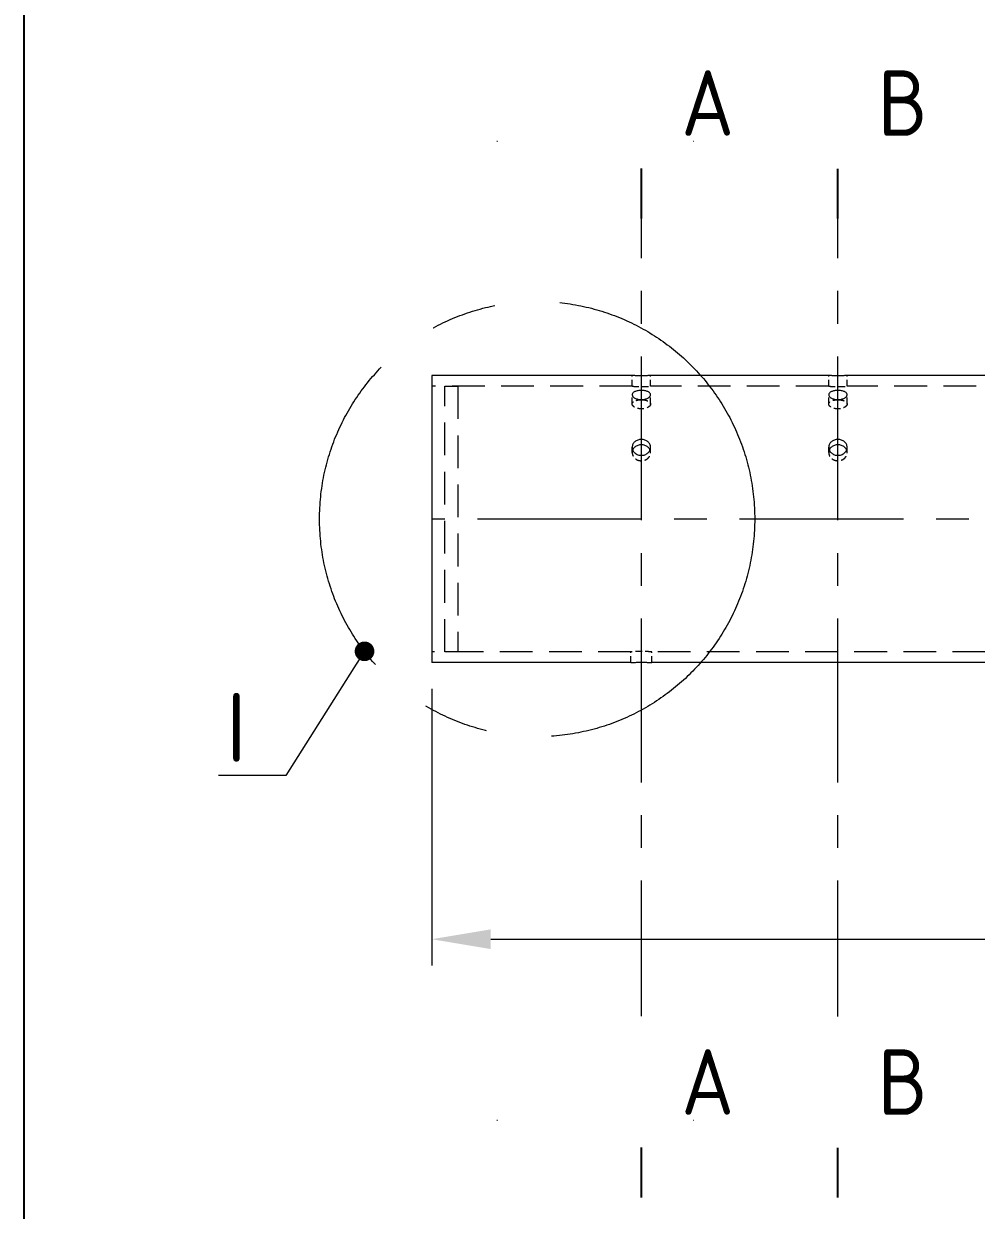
# Model space of a CAD drawing. Header units: millimetres. Extents: x -46397 to 283259, y -8690 to 23983.
# Drawn here: x 155651 to 156378, y 763 to 1669 of the extents above; entities that cross this region are included whole.
import ezdxf
from ezdxf import colors
from ezdxf.entities.mleader import LeaderData, LeaderLine
from ezdxf.math import Vec2, Vec3

# ---------------------------------------------------------------- set-up
doc = ezdxf.new("R2010")
doc.units = ezdxf.units.MM
doc.linetypes.add('CENTER', pattern=[2, 1.25, -0.25, 0.25, -0.25])
doc.linetypes.add('HIDDENX2', pattern=[0.75, 0.5, -0.25])
doc.layers.get('Defpoints').update_dxf_attribs({"lineweight": 0})
for name, color, linetype, lineweight in [('0.01.ĐẬM', 3, 'Continuous', 25), ('Dtext', 255, 'Continuous', 20), ('DUONGTAM', 1, 'CENTER', 0), ('Long_AM_Centerline', 1, 'CENTER', 9), ('NETCHINH', 7, 'Continuous', 9), ('PHANTOM 2', 8, 'Continuous', 0)]:
    doc.layers.add(name, color=color, linetype=linetype, lineweight=lineweight)
doc.layers.add('flashshoot', color=7, linetype='Continuous')
doc.styles.add('0130', font='times.ttf', dxfattribs={"height": 1.5})
doc.styles.add('Arial', font='arial.ttf')
doc.styles.add('Chu va so', font='arial.ttf')
doc.styles.add('GHI CHÚ 1', font='isocp_IV25.ttf', dxfattribs={"width": 0.8})
doc.styles.get("Standard").update_dxf_attribs({"font": 'isocp.shx', "width": 0.8})
doc.styles.add('TCVN', font='arial.ttf')
doc.dimstyles.new('1-30SCALE', dxfattribs={"dimtxt": 75, "dimasz": 75, "dimexe": 37.5, "dimexo": 30, "dimgap": 30, "dimtad": 1, "dimtoh": 1, "dimdec": 0, "dimdsep": 46, "dimtxsty": 'GHI CHÚ 1', "dimcen": 0.09, "dimclrd": 256, "dimclre": 256, "dimclrt": 2, "dimadec": 0, "dimazin": 0, "dimtfac": 1, "dimtdec": 0, "dimtofl": 0, "dimtmove": 0, "dimatfit": 3, "dimfxl": 1, "dimlwd": 0, "dimlwe": 0, "dimarcsym": 0})
doc.dimstyles.new('3.DÔN 30mm', dxfattribs={"dimtxt": 30, "dimasz": 10, "dimexe": 5, "dimexo": 5, "dimgap": 5, "dimtad": 1, "dimtoh": 1, "dimdec": 0, "dimtxsty": 'Standard', "dimcen": 20, "dimclrd": 42, "dimclre": 42, "dimclrt": 1, "dimadec": 0, "dimazin": 0, "dimtfac": 1, "dimtdec": 0, "dimtmove": 0, "dimatfit": 3, "dimfxl": 1, "dimlwd": 5, "dimlwe": 5, "dimarcsym": 1})

# ---------------------------------------------------------------- blocks, each defined once
blk = doc.blocks.new('A$C49aca623')
at = {"color": 2, "linetype": 'Continuous', "lineweight": 0, "ltscale": 10, "extrusion": (2.28848e-17, 1, 0)}
for p, q in [((-3000, -563.9), (-3000, -783)), ((-2847, -563.9), (-3000, -563.9)), ((-2697, -563.9), (-2833, -563.9)), ((-2547, -563.9), (-2683, -563.9)), ((-2848, -783), (-3000, -783)), ((1960, -783), (-2832, -783))]:
    blk.add_line(p, q, dxfattribs=at)
at = {"color": 1, "linetype": 'HIDDENX2', "lineweight": 0, "ltscale": 10, "extrusion": (2.28848e-17, 1, 0)}
for p, q in [((-2847, -572.08), (-2847, -563.9)), ((-2833, -572.08), (-2833, -563.9)), ((-2697, -572.08), (-2697, -563.9)), ((-2683, -572.08), (-2683, -563.9)), ((-2847, -585.66), (-2847, -578.58)), ((-2833, -585.66), (-2833, -578.58)), ((-2697, -585.66), (-2697, -578.58)), ((-2683, -585.66), (-2683, -578.58)), ((-2847, -622.77), (-2847, -618.68)), ((-2833, -622.77), (-2833, -618.68)), ((-2697, -622.77), (-2697, -618.68)), ((-2683, -622.77), (-2683, -618.68)), ((-2848, -783), (-2848, -774.82)), ((-2832, -783), (-2832, -774.82))]:
    blk.add_line(p, q, dxfattribs=at)
at = {"color": 1, "linetype": 'HIDDENX2', "lineweight": 0, "ltscale": 50, "extrusion": (2.28848e-17, 1, 0)}
for p, q in [((-2847, -572.08), (-3000, -572.08)), ((-2697, -572.08), (-2833, -572.08)), ((-2547, -572.08), (-2683, -572.08)), ((-2848, -774.82), (-3000, -774.82)), ((1960, -774.82), (-2832, -774.82))]:
    blk.add_line(p, q, dxfattribs=at)
at = {"color": 1, "linetype": 'HIDDENX2', "lineweight": 0, "ltscale": 50}
blk.add_lwpolyline([(-2990, -572.08), (-2980, -572.08), (-2980, -774.82), (-2990, -774.82)], close=True, dxfattribs=at)
at = {"color": 2, "linetype": 'Continuous', "lineweight": 0, "ltscale": 10}
for points, knots in [([(-2833, -563.9), (-2833, -563.9), (-2833.04, -563.9), (-2833.22, -563.91), (-2833.35, -563.92), (-2833.71, -563.94), (-2833.93, -563.96), (-2834.45, -563.98), (-2834.74, -564), (-2835.36, -564.03), (-2835.71, -564.04), (-2836.48, -564.07), (-2836.89, -564.08), (-2837.75, -564.1), (-2838.2, -564.11), (-2839.11, -564.12), (-2839.56, -564.12), (-2840.44, -564.12), (-2840.89, -564.12), (-2841.8, -564.11), (-2842.25, -564.1), (-2843.11, -564.08), (-2843.52, -564.07), (-2844.29, -564.04), (-2844.64, -564.03), (-2845.26, -564), (-2845.55, -563.98), (-2846.07, -563.96), (-2846.29, -563.94), (-2846.65, -563.92), (-2846.78, -563.91), (-2846.96, -563.9), (-2847, -563.9), (-2847, -563.9)], [10.550311, 10.550311, 10.550311, 10.550311, 11.869099, 11.869099, 13.187888, 13.187888, 14.506676, 14.506676, 15.825465, 15.825465, 17.144254, 17.144254, 18.463043, 18.463043, 19.781833, 19.781833, 21.100622, 21.100622, 22.419411, 22.419411, 23.7382, 23.7382, 25.05699, 25.05699, 26.375779, 26.375779, 27.694567, 27.694567, 29.013356, 29.013356, 30.332144, 30.332144, 31.650933, 31.650933, 31.650933, 31.650933]), ([(-2683, -563.9), (-2683, -563.9), (-2683.04, -563.9), (-2683.22, -563.91), (-2683.35, -563.92), (-2683.71, -563.94), (-2683.93, -563.96), (-2684.45, -563.98), (-2684.74, -564), (-2685.36, -564.03), (-2685.71, -564.04), (-2686.48, -564.07), (-2686.89, -564.08), (-2687.75, -564.1), (-2688.2, -564.11), (-2689.11, -564.12), (-2689.56, -564.12), (-2690.44, -564.12), (-2690.89, -564.12), (-2691.8, -564.11), (-2692.25, -564.1), (-2693.11, -564.08), (-2693.52, -564.07), (-2694.29, -564.04), (-2694.64, -564.03), (-2695.26, -564), (-2695.55, -563.98), (-2696.07, -563.96), (-2696.29, -563.94), (-2696.65, -563.92), (-2696.78, -563.91), (-2696.96, -563.9), (-2697, -563.9), (-2697, -563.9)], [10.550311, 10.550311, 10.550311, 10.550311, 11.869099, 11.869099, 13.187888, 13.187888, 14.506676, 14.506676, 15.825465, 15.825465, 17.144254, 17.144254, 18.463043, 18.463043, 19.781833, 19.781833, 21.100622, 21.100622, 22.419411, 22.419411, 23.7382, 23.7382, 25.05699, 25.05699, 26.375779, 26.375779, 27.694567, 27.694567, 29.013356, 29.013356, 30.332144, 30.332144, 31.650933, 31.650933, 31.650933, 31.650933]), ([(-2840, -575.27), (-2839.56, -575.27), (-2839.11, -575.29), (-2838.2, -575.37), (-2837.75, -575.43), (-2836.89, -575.59), (-2836.48, -575.69), (-2835.71, -575.92), (-2835.36, -576.06), (-2834.74, -576.34), (-2834.45, -576.51), (-2833.93, -576.86), (-2833.71, -577.06), (-2833.35, -577.47), (-2833.22, -577.69), (-2833.04, -578.13), (-2833, -578.36), (-2833, -578.8), (-2833.04, -579.03), (-2833.22, -579.49), (-2833.35, -579.72), (-2833.71, -580.17), (-2833.93, -580.39), (-2834.45, -580.79), (-2834.74, -580.98), (-2835.36, -581.32), (-2835.71, -581.47), (-2836.48, -581.76), (-2836.89, -581.88), (-2837.75, -582.07), (-2838.2, -582.15), (-2839.11, -582.25), (-2839.56, -582.27), (-2840.44, -582.27), (-2840.89, -582.25), (-2841.8, -582.15), (-2842.25, -582.07), (-2843.11, -581.88), (-2843.52, -581.76), (-2844.29, -581.47), (-2844.64, -581.32), (-2845.26, -580.98), (-2845.55, -580.79), (-2846.07, -580.39), (-2846.29, -580.17), (-2846.65, -579.72), (-2846.78, -579.49), (-2846.96, -579.03), (-2847, -578.8), (-2847, -578.36), (-2846.96, -578.13), (-2846.78, -577.69), (-2846.65, -577.47), (-2846.29, -577.06), (-2846.07, -576.86), (-2845.55, -576.51), (-2845.26, -576.34), (-2844.64, -576.06), (-2844.29, -575.92), (-2843.52, -575.69), (-2843.11, -575.59), (-2842.25, -575.43), (-2841.8, -575.37), (-2840.89, -575.29), (-2840.44, -575.27), (-2840, -575.27)], [0, 0, 0, 0, 1.318789, 1.318789, 2.637578, 2.637578, 3.956368, 3.956368, 5.275157, 5.275157, 6.593945, 6.593945, 7.912734, 7.912734, 9.231522, 9.231522, 10.550311, 10.550311, 11.869099, 11.869099, 13.187888, 13.187888, 14.506676, 14.506676, 15.825465, 15.825465, 17.144254, 17.144254, 18.463043, 18.463043, 19.781833, 19.781833, 21.100622, 21.100622, 22.419411, 22.419411, 23.7382, 23.7382, 25.05699, 25.05699, 26.375779, 26.375779, 27.694567, 27.694567, 29.013356, 29.013356, 30.332144, 30.332144, 31.650933, 31.650933, 32.969721, 32.969721, 34.28851, 34.28851, 35.607298, 35.607298, 36.926087, 36.926087, 38.244876, 38.244876, 39.563665, 39.563665, 40.882454, 40.882454, 42.201244, 42.201244, 42.201244, 42.201244]), ([(-2690, -575.27), (-2689.56, -575.27), (-2689.11, -575.29), (-2688.2, -575.37), (-2687.75, -575.43), (-2686.89, -575.59), (-2686.48, -575.69), (-2685.71, -575.92), (-2685.36, -576.06), (-2684.74, -576.34), (-2684.45, -576.51), (-2683.93, -576.86), (-2683.71, -577.06), (-2683.35, -577.47), (-2683.22, -577.69), (-2683.04, -578.13), (-2683, -578.36), (-2683, -578.8), (-2683.04, -579.03), (-2683.22, -579.49), (-2683.35, -579.72), (-2683.71, -580.17), (-2683.93, -580.39), (-2684.45, -580.79), (-2684.74, -580.98), (-2685.36, -581.32), (-2685.71, -581.47), (-2686.48, -581.76), (-2686.89, -581.88), (-2687.75, -582.07), (-2688.2, -582.15), (-2689.11, -582.25), (-2689.56, -582.27), (-2690.44, -582.27), (-2690.89, -582.25), (-2691.8, -582.15), (-2692.25, -582.07), (-2693.11, -581.88), (-2693.52, -581.76), (-2694.29, -581.47), (-2694.64, -581.32), (-2695.26, -580.98), (-2695.55, -580.79), (-2696.07, -580.39), (-2696.29, -580.17), (-2696.65, -579.72), (-2696.78, -579.49), (-2696.96, -579.03), (-2697, -578.8), (-2697, -578.36), (-2696.96, -578.13), (-2696.78, -577.69), (-2696.65, -577.47), (-2696.29, -577.06), (-2696.07, -576.86), (-2695.55, -576.51), (-2695.26, -576.34), (-2694.64, -576.06), (-2694.29, -575.92), (-2693.52, -575.69), (-2693.11, -575.59), (-2692.25, -575.43), (-2691.8, -575.37), (-2690.89, -575.29), (-2690.44, -575.27), (-2690, -575.27)], [0, 0, 0, 0, 1.318789, 1.318789, 2.637578, 2.637578, 3.956368, 3.956368, 5.275157, 5.275157, 6.593945, 6.593945, 7.912734, 7.912734, 9.231522, 9.231522, 10.550311, 10.550311, 11.869099, 11.869099, 13.187888, 13.187888, 14.506676, 14.506676, 15.825465, 15.825465, 17.144254, 17.144254, 18.463043, 18.463043, 19.781833, 19.781833, 21.100622, 21.100622, 22.419411, 22.419411, 23.7382, 23.7382, 25.05699, 25.05699, 26.375779, 26.375779, 27.694567, 27.694567, 29.013356, 29.013356, 30.332144, 30.332144, 31.650933, 31.650933, 32.969721, 32.969721, 34.28851, 34.28851, 35.607298, 35.607298, 36.926087, 36.926087, 38.244876, 38.244876, 39.563665, 39.563665, 40.882454, 40.882454, 42.201244, 42.201244, 42.201244, 42.201244]), ([(-2840, -612.72), (-2839.56, -612.72), (-2839.11, -612.76), (-2838.2, -612.91), (-2837.75, -613.02), (-2836.89, -613.32), (-2836.48, -613.51), (-2835.71, -613.94), (-2835.36, -614.18), (-2834.74, -614.71), (-2834.45, -615), (-2833.93, -615.65), (-2833.71, -616), (-2833.35, -616.74), (-2833.22, -617.12), (-2833.04, -617.9), (-2833, -618.29), (-2833, -619.06), (-2833.04, -619.45), (-2833.22, -620.24), (-2833.35, -620.63), (-2833.71, -621.39), (-2833.93, -621.75), (-2834.45, -622.43), (-2834.74, -622.74), (-2835.36, -623.29), (-2835.71, -623.55), (-2836.48, -624.01), (-2836.89, -624.21), (-2837.75, -624.53), (-2838.2, -624.65), (-2839.11, -624.81), (-2839.56, -624.85), (-2840.44, -624.85), (-2840.89, -624.81), (-2841.8, -624.65), (-2842.25, -624.53), (-2843.11, -624.21), (-2843.52, -624.01), (-2844.29, -623.55), (-2844.64, -623.29), (-2845.26, -622.74), (-2845.55, -622.43), (-2846.07, -621.75), (-2846.29, -621.39), (-2846.65, -620.63), (-2846.78, -620.24), (-2846.96, -619.45), (-2847, -619.06), (-2847, -618.29), (-2846.96, -617.9), (-2846.78, -617.12), (-2846.65, -616.74), (-2846.29, -616), (-2846.07, -615.65), (-2845.55, -615), (-2845.26, -614.71), (-2844.64, -614.18), (-2844.29, -613.94), (-2843.52, -613.51), (-2843.11, -613.32), (-2842.25, -613.02), (-2841.8, -612.91), (-2840.89, -612.76), (-2840.44, -612.72), (-2840, -612.72)], [0, 0, 0, 0, 1.318789, 1.318789, 2.637578, 2.637578, 3.956368, 3.956368, 5.275157, 5.275157, 6.593945, 6.593945, 7.912734, 7.912734, 9.231522, 9.231522, 10.550311, 10.550311, 11.869099, 11.869099, 13.187888, 13.187888, 14.506676, 14.506676, 15.825465, 15.825465, 17.144254, 17.144254, 18.463043, 18.463043, 19.781833, 19.781833, 21.100622, 21.100622, 22.419411, 22.419411, 23.7382, 23.7382, 25.05699, 25.05699, 26.375779, 26.375779, 27.694567, 27.694567, 29.013356, 29.013356, 30.332144, 30.332144, 31.650933, 31.650933, 32.969721, 32.969721, 34.28851, 34.28851, 35.607298, 35.607298, 36.926087, 36.926087, 38.244876, 38.244876, 39.563665, 39.563665, 40.882454, 40.882454, 42.201244, 42.201244, 42.201244, 42.201244]), ([(-2690, -612.72), (-2689.56, -612.72), (-2689.11, -612.76), (-2688.2, -612.91), (-2687.75, -613.02), (-2686.89, -613.32), (-2686.48, -613.51), (-2685.71, -613.94), (-2685.36, -614.18), (-2684.74, -614.71), (-2684.45, -615), (-2683.93, -615.65), (-2683.71, -616), (-2683.35, -616.74), (-2683.22, -617.12), (-2683.04, -617.9), (-2683, -618.29), (-2683, -619.06), (-2683.04, -619.45), (-2683.22, -620.24), (-2683.35, -620.63), (-2683.71, -621.39), (-2683.93, -621.75), (-2684.45, -622.43), (-2684.74, -622.74), (-2685.36, -623.29), (-2685.71, -623.55), (-2686.48, -624.01), (-2686.89, -624.21), (-2687.75, -624.53), (-2688.2, -624.65), (-2689.11, -624.81), (-2689.56, -624.85), (-2690.44, -624.85), (-2690.89, -624.81), (-2691.8, -624.65), (-2692.25, -624.53), (-2693.11, -624.21), (-2693.52, -624.01), (-2694.29, -623.55), (-2694.64, -623.29), (-2695.26, -622.74), (-2695.55, -622.43), (-2696.07, -621.75), (-2696.29, -621.39), (-2696.65, -620.63), (-2696.78, -620.24), (-2696.96, -619.45), (-2697, -619.06), (-2697, -618.29), (-2696.96, -617.9), (-2696.78, -617.12), (-2696.65, -616.74), (-2696.29, -616), (-2696.07, -615.65), (-2695.55, -615), (-2695.26, -614.71), (-2694.64, -614.18), (-2694.29, -613.94), (-2693.52, -613.51), (-2693.11, -613.32), (-2692.25, -613.02), (-2691.8, -612.91), (-2690.89, -612.76), (-2690.44, -612.72), (-2690, -612.72)], [0, 0, 0, 0, 1.318789, 1.318789, 2.637578, 2.637578, 3.956368, 3.956368, 5.275157, 5.275157, 6.593945, 6.593945, 7.912734, 7.912734, 9.231522, 9.231522, 10.550311, 10.550311, 11.869099, 11.869099, 13.187888, 13.187888, 14.506676, 14.506676, 15.825465, 15.825465, 17.144254, 17.144254, 18.463043, 18.463043, 19.781833, 19.781833, 21.100622, 21.100622, 22.419411, 22.419411, 23.7382, 23.7382, 25.05699, 25.05699, 26.375779, 26.375779, 27.694567, 27.694567, 29.013356, 29.013356, 30.332144, 30.332144, 31.650933, 31.650933, 32.969721, 32.969721, 34.28851, 34.28851, 35.607298, 35.607298, 36.926087, 36.926087, 38.244876, 38.244876, 39.563665, 39.563665, 40.882454, 40.882454, 42.201244, 42.201244, 42.201244, 42.201244]), ([(-2840, -616.82), (-2840.44, -616.82), (-2840.89, -616.86), (-2841.8, -617.01), (-2842.25, -617.12), (-2843.11, -617.42), (-2843.52, -617.6), (-2844.29, -618.03), (-2844.64, -618.28), (-2845.26, -618.8), (-2845.55, -619.1), (-2846.07, -619.74), (-2846.29, -620.09), (-2846.51, -620.55), (-2846.55, -620.64), (-2846.59, -620.73)], [0, 0, 0, 0, 1.318854, 1.318854, 2.637708, 2.637708, 3.956563, 3.956563, 5.275417, 5.275417, 6.59427, 6.59427, 7.913123, 7.913123, 8.233495, 8.233495, 8.233495, 8.233495]), ([(-2833.41, -620.73), (-2833.45, -620.64), (-2833.49, -620.55), (-2833.71, -620.09), (-2833.93, -619.74), (-2834.45, -619.1), (-2834.74, -618.8), (-2835.36, -618.28), (-2835.71, -618.03), (-2836.48, -617.6), (-2836.89, -617.42), (-2837.75, -617.12), (-2838.2, -617.01), (-2839.11, -616.86), (-2839.56, -616.82), (-2840, -616.82)], [33.969824, 33.969824, 33.969824, 33.969824, 34.290196, 34.290196, 35.609049, 35.609049, 36.927902, 36.927902, 38.246757, 38.246757, 39.565611, 39.565611, 40.884465, 40.884465, 42.203319, 42.203319, 42.203319, 42.203319]), ([(-2690, -616.82), (-2690.44, -616.82), (-2690.89, -616.86), (-2691.8, -617.01), (-2692.25, -617.12), (-2693.11, -617.42), (-2693.52, -617.6), (-2694.29, -618.03), (-2694.64, -618.28), (-2695.26, -618.8), (-2695.55, -619.1), (-2696.07, -619.74), (-2696.29, -620.09), (-2696.51, -620.55), (-2696.55, -620.64), (-2696.59, -620.73)], [0, 0, 0, 0, 1.318854, 1.318854, 2.637708, 2.637708, 3.956563, 3.956563, 5.275417, 5.275417, 6.59427, 6.59427, 7.913123, 7.913123, 8.233495, 8.233495, 8.233495, 8.233495]), ([(-2683.41, -620.73), (-2683.45, -620.64), (-2683.49, -620.55), (-2683.71, -620.09), (-2683.93, -619.74), (-2684.45, -619.1), (-2684.74, -618.8), (-2685.36, -618.28), (-2685.71, -618.03), (-2686.48, -617.6), (-2686.89, -617.42), (-2687.75, -617.12), (-2688.2, -617.01), (-2689.11, -616.86), (-2689.56, -616.82), (-2690, -616.82)], [33.969824, 33.969824, 33.969824, 33.969824, 34.290196, 34.290196, 35.609049, 35.609049, 36.927902, 36.927902, 38.246757, 38.246757, 39.565611, 39.565611, 40.884465, 40.884465, 42.203319, 42.203319, 42.203319, 42.203319]), ([(-2848, -783), (-2848, -783), (-2847.95, -783), (-2847.75, -782.98), (-2847.59, -782.97), (-2847.19, -782.94), (-2846.93, -782.93), (-2846.35, -782.89), (-2846.01, -782.87), (-2845.3, -782.84), (-2844.9, -782.82), (-2844.03, -782.78), (-2843.55, -782.76), (-2842.57, -782.74), (-2842.06, -782.73), (-2841.02, -782.71), (-2840.5, -782.71), (-2839.5, -782.71), (-2838.98, -782.71), (-2837.94, -782.73), (-2837.43, -782.74), (-2836.45, -782.76), (-2835.97, -782.78), (-2835.1, -782.82), (-2834.7, -782.84), (-2833.99, -782.87), (-2833.65, -782.89), (-2833.07, -782.93), (-2832.81, -782.94), (-2832.41, -782.97), (-2832.25, -782.98), (-2832.05, -783), (-2832, -783), (-2832, -783)], [12.05858, 12.05858, 12.05858, 12.05858, 13.565901, 13.565901, 15.073223, 15.073223, 16.580545, 16.580545, 18.087867, 18.087867, 19.59519, 19.59519, 21.102513, 21.102513, 22.609836, 22.609836, 24.117159, 24.117159, 25.624483, 25.624483, 27.131806, 27.131806, 28.639129, 28.639129, 30.146452, 30.146452, 31.653774, 31.653774, 33.161096, 33.161096, 34.668417, 34.668417, 36.175739, 36.175739, 36.175739, 36.175739])]:
    blk.add_open_spline(points, degree=3, knots=knots, dxfattribs=at)
at = {"color": 1, "linetype": 'HIDDENX2', "lineweight": 0, "ltscale": 10}
for points, knots in [([(-2847, -572.08), (-2847, -572.08), (-2846.96, -572.08), (-2846.78, -572.09), (-2846.65, -572.1), (-2846.29, -572.13), (-2846.07, -572.14), (-2845.55, -572.17), (-2845.26, -572.19), (-2844.64, -572.22), (-2844.29, -572.23), (-2843.52, -572.26), (-2843.11, -572.28), (-2842.25, -572.3), (-2841.8, -572.31), (-2840.89, -572.32), (-2840.44, -572.32), (-2839.56, -572.32), (-2839.11, -572.32), (-2838.2, -572.31), (-2837.75, -572.3), (-2836.89, -572.28), (-2836.48, -572.26), (-2835.71, -572.23), (-2835.36, -572.22), (-2834.74, -572.19), (-2834.45, -572.17), (-2833.93, -572.14), (-2833.71, -572.13), (-2833.35, -572.1), (-2833.22, -572.09), (-2833.04, -572.08), (-2833, -572.08), (-2833, -572.08)], [10.55083, 10.55083, 10.55083, 10.55083, 11.869683, 11.869683, 13.188536, 13.188536, 14.507389, 14.507389, 15.826243, 15.826243, 17.145097, 17.145097, 18.463951, 18.463951, 19.782805, 19.782805, 21.10166, 21.10166, 22.420514, 22.420514, 23.739368, 23.739368, 25.058222, 25.058222, 26.377077, 26.377077, 27.69593, 27.69593, 29.014783, 29.014783, 30.333636, 30.333636, 31.652489, 31.652489, 31.652489, 31.652489]), ([(-2697, -572.08), (-2697, -572.08), (-2696.96, -572.08), (-2696.78, -572.09), (-2696.65, -572.1), (-2696.29, -572.13), (-2696.07, -572.14), (-2695.55, -572.17), (-2695.26, -572.19), (-2694.64, -572.22), (-2694.29, -572.23), (-2693.52, -572.26), (-2693.11, -572.28), (-2692.25, -572.3), (-2691.8, -572.31), (-2690.89, -572.32), (-2690.44, -572.32), (-2689.56, -572.32), (-2689.11, -572.32), (-2688.2, -572.31), (-2687.75, -572.3), (-2686.89, -572.28), (-2686.48, -572.26), (-2685.71, -572.23), (-2685.36, -572.22), (-2684.74, -572.19), (-2684.45, -572.17), (-2683.93, -572.14), (-2683.71, -572.13), (-2683.35, -572.1), (-2683.22, -572.09), (-2683.04, -572.08), (-2683, -572.08), (-2683, -572.08)], [10.55083, 10.55083, 10.55083, 10.55083, 11.869683, 11.869683, 13.188536, 13.188536, 14.507389, 14.507389, 15.826243, 15.826243, 17.145097, 17.145097, 18.463951, 18.463951, 19.782805, 19.782805, 21.10166, 21.10166, 22.420514, 22.420514, 23.739368, 23.739368, 25.058222, 25.058222, 26.377077, 26.377077, 27.69593, 27.69593, 29.014783, 29.014783, 30.333636, 30.333636, 31.652489, 31.652489, 31.652489, 31.652489]), ([(-2840, -582.37), (-2840.44, -582.37), (-2840.89, -582.39), (-2841.8, -582.47), (-2842.25, -582.53), (-2843.11, -582.69), (-2843.52, -582.79), (-2844.29, -583.02), (-2844.64, -583.15), (-2845.26, -583.43), (-2845.55, -583.59), (-2846.07, -583.95), (-2846.29, -584.15), (-2846.65, -584.56), (-2846.78, -584.77), (-2846.96, -585.22), (-2847, -585.44), (-2847, -585.88), (-2846.96, -586.11), (-2846.78, -586.57), (-2846.65, -586.81), (-2846.29, -587.26), (-2846.07, -587.48), (-2845.55, -587.88), (-2845.26, -588.07), (-2844.64, -588.41), (-2844.29, -588.57), (-2843.52, -588.85), (-2843.11, -588.97), (-2842.25, -589.17), (-2841.8, -589.25), (-2840.89, -589.35), (-2840.44, -589.37), (-2839.56, -589.37), (-2839.11, -589.35), (-2838.2, -589.25), (-2837.75, -589.17), (-2836.89, -588.97), (-2836.48, -588.85), (-2835.71, -588.57), (-2835.36, -588.41), (-2834.74, -588.07), (-2834.45, -587.88), (-2833.93, -587.48), (-2833.71, -587.26), (-2833.35, -586.81), (-2833.22, -586.57), (-2833.04, -586.11), (-2833, -585.88), (-2833, -585.44), (-2833.04, -585.22), (-2833.22, -584.77), (-2833.35, -584.56), (-2833.71, -584.15), (-2833.93, -583.95), (-2834.45, -583.59), (-2834.74, -583.43), (-2835.36, -583.15), (-2835.71, -583.02), (-2836.48, -582.79), (-2836.89, -582.69), (-2837.75, -582.53), (-2838.2, -582.47), (-2839.11, -582.39), (-2839.56, -582.37), (-2840, -582.37)], [0, 0, 0, 0, 1.318854, 1.318854, 2.637708, 2.637708, 3.956563, 3.956563, 5.275417, 5.275417, 6.59427, 6.59427, 7.913123, 7.913123, 9.231977, 9.231977, 10.55083, 10.55083, 11.869683, 11.869683, 13.188536, 13.188536, 14.507389, 14.507389, 15.826243, 15.826243, 17.145097, 17.145097, 18.463951, 18.463951, 19.782805, 19.782805, 21.10166, 21.10166, 22.420514, 22.420514, 23.739368, 23.739368, 25.058222, 25.058222, 26.377077, 26.377077, 27.69593, 27.69593, 29.014783, 29.014783, 30.333636, 30.333636, 31.652489, 31.652489, 32.971343, 32.971343, 34.290196, 34.290196, 35.609049, 35.609049, 36.927902, 36.927902, 38.246757, 38.246757, 39.565611, 39.565611, 40.884465, 40.884465, 42.203319, 42.203319, 42.203319, 42.203319]), ([(-2690, -582.37), (-2690.44, -582.37), (-2690.89, -582.39), (-2691.8, -582.47), (-2692.25, -582.53), (-2693.11, -582.69), (-2693.52, -582.79), (-2694.29, -583.02), (-2694.64, -583.15), (-2695.26, -583.43), (-2695.55, -583.59), (-2696.07, -583.95), (-2696.29, -584.15), (-2696.65, -584.56), (-2696.78, -584.77), (-2696.96, -585.22), (-2697, -585.44), (-2697, -585.88), (-2696.96, -586.11), (-2696.78, -586.57), (-2696.65, -586.81), (-2696.29, -587.26), (-2696.07, -587.48), (-2695.55, -587.88), (-2695.26, -588.07), (-2694.64, -588.41), (-2694.29, -588.57), (-2693.52, -588.85), (-2693.11, -588.97), (-2692.25, -589.17), (-2691.8, -589.25), (-2690.89, -589.35), (-2690.44, -589.37), (-2689.56, -589.37), (-2689.11, -589.35), (-2688.2, -589.25), (-2687.75, -589.17), (-2686.89, -588.97), (-2686.48, -588.85), (-2685.71, -588.57), (-2685.36, -588.41), (-2684.74, -588.07), (-2684.45, -587.88), (-2683.93, -587.48), (-2683.71, -587.26), (-2683.35, -586.81), (-2683.22, -586.57), (-2683.04, -586.11), (-2683, -585.88), (-2683, -585.44), (-2683.04, -585.22), (-2683.22, -584.77), (-2683.35, -584.56), (-2683.71, -584.15), (-2683.93, -583.95), (-2684.45, -583.59), (-2684.74, -583.43), (-2685.36, -583.15), (-2685.71, -583.02), (-2686.48, -582.79), (-2686.89, -582.69), (-2687.75, -582.53), (-2688.2, -582.47), (-2689.11, -582.39), (-2689.56, -582.37), (-2690, -582.37)], [0, 0, 0, 0, 1.318854, 1.318854, 2.637708, 2.637708, 3.956563, 3.956563, 5.275417, 5.275417, 6.59427, 6.59427, 7.913123, 7.913123, 9.231977, 9.231977, 10.55083, 10.55083, 11.869683, 11.869683, 13.188536, 13.188536, 14.507389, 14.507389, 15.826243, 15.826243, 17.145097, 17.145097, 18.463951, 18.463951, 19.782805, 19.782805, 21.10166, 21.10166, 22.420514, 22.420514, 23.739368, 23.739368, 25.058222, 25.058222, 26.377077, 26.377077, 27.69593, 27.69593, 29.014783, 29.014783, 30.333636, 30.333636, 31.652489, 31.652489, 32.971343, 32.971343, 34.290196, 34.290196, 35.609049, 35.609049, 36.927902, 36.927902, 38.246757, 38.246757, 39.565611, 39.565611, 40.884465, 40.884465, 42.203319, 42.203319, 42.203319, 42.203319]), ([(-2846.59, -620.73), (-2846.71, -621.02), (-2846.8, -621.31), (-2846.96, -621.99), (-2847, -622.38), (-2847, -623.15), (-2846.96, -623.54), (-2846.78, -624.33), (-2846.65, -624.72), (-2846.29, -625.48), (-2846.07, -625.85), (-2845.55, -626.52), (-2845.26, -626.84), (-2844.64, -627.39), (-2844.29, -627.65), (-2843.52, -628.11), (-2843.11, -628.31), (-2842.25, -628.63), (-2841.8, -628.75), (-2840.89, -628.91), (-2840.44, -628.95), (-2839.56, -628.95), (-2839.11, -628.91), (-2838.2, -628.75), (-2837.75, -628.63), (-2836.89, -628.31), (-2836.48, -628.11), (-2835.71, -627.65), (-2835.36, -627.39), (-2834.74, -626.84), (-2834.45, -626.52), (-2833.93, -625.85), (-2833.71, -625.48), (-2833.35, -624.72), (-2833.22, -624.33), (-2833.04, -623.54), (-2833, -623.15), (-2833, -622.38), (-2833.04, -621.99), (-2833.2, -621.31), (-2833.29, -621.02), (-2833.41, -620.73)], [8.233495, 8.233495, 8.233495, 8.233495, 9.231977, 9.231977, 10.55083, 10.55083, 11.869683, 11.869683, 13.188536, 13.188536, 14.507389, 14.507389, 15.826243, 15.826243, 17.145097, 17.145097, 18.463951, 18.463951, 19.782805, 19.782805, 21.10166, 21.10166, 22.420514, 22.420514, 23.739368, 23.739368, 25.058222, 25.058222, 26.377077, 26.377077, 27.69593, 27.69593, 29.014783, 29.014783, 30.333636, 30.333636, 31.652489, 31.652489, 32.971343, 32.971343, 33.969824, 33.969824, 33.969824, 33.969824]), ([(-2696.59, -620.73), (-2696.71, -621.02), (-2696.8, -621.31), (-2696.96, -621.99), (-2697, -622.38), (-2697, -623.15), (-2696.96, -623.54), (-2696.78, -624.33), (-2696.65, -624.72), (-2696.29, -625.48), (-2696.07, -625.85), (-2695.55, -626.52), (-2695.26, -626.84), (-2694.64, -627.39), (-2694.29, -627.65), (-2693.52, -628.11), (-2693.11, -628.31), (-2692.25, -628.63), (-2691.8, -628.75), (-2690.89, -628.91), (-2690.44, -628.95), (-2689.56, -628.95), (-2689.11, -628.91), (-2688.2, -628.75), (-2687.75, -628.63), (-2686.89, -628.31), (-2686.48, -628.11), (-2685.71, -627.65), (-2685.36, -627.39), (-2684.74, -626.84), (-2684.45, -626.52), (-2683.93, -625.85), (-2683.71, -625.48), (-2683.35, -624.72), (-2683.22, -624.33), (-2683.04, -623.54), (-2683, -623.15), (-2683, -622.38), (-2683.04, -621.99), (-2683.2, -621.31), (-2683.29, -621.02), (-2683.41, -620.73)], [8.233495, 8.233495, 8.233495, 8.233495, 9.231977, 9.231977, 10.55083, 10.55083, 11.869683, 11.869683, 13.188536, 13.188536, 14.507389, 14.507389, 15.826243, 15.826243, 17.145097, 17.145097, 18.463951, 18.463951, 19.782805, 19.782805, 21.10166, 21.10166, 22.420514, 22.420514, 23.739368, 23.739368, 25.058222, 25.058222, 26.377077, 26.377077, 27.69593, 27.69593, 29.014783, 29.014783, 30.333636, 30.333636, 31.652489, 31.652489, 32.971343, 32.971343, 33.969824, 33.969824, 33.969824, 33.969824]), ([(-2832, -774.82), (-2832, -774.82), (-2832.05, -774.82), (-2832.25, -774.8), (-2832.41, -774.79), (-2832.81, -774.76), (-2833.07, -774.74), (-2833.65, -774.7), (-2833.99, -774.68), (-2834.7, -774.64), (-2835.1, -774.62), (-2835.97, -774.58), (-2836.45, -774.57), (-2837.43, -774.54), (-2837.94, -774.52), (-2838.98, -774.51), (-2839.5, -774.5), (-2840.5, -774.5), (-2841.02, -774.51), (-2842.06, -774.52), (-2842.57, -774.54), (-2843.55, -774.57), (-2844.03, -774.58), (-2844.9, -774.62), (-2845.3, -774.64), (-2846.01, -774.68), (-2846.35, -774.7), (-2846.93, -774.74), (-2847.19, -774.76), (-2847.59, -774.79), (-2847.75, -774.8), (-2847.95, -774.82), (-2848, -774.82), (-2848, -774.82)], [12.059355, 12.059355, 12.059355, 12.059355, 13.566774, 13.566774, 15.074192, 15.074192, 16.581611, 16.581611, 18.089029, 18.089029, 19.596449, 19.596449, 21.10387, 21.10387, 22.61129, 22.61129, 24.118711, 24.118711, 25.626131, 25.626131, 27.133551, 27.133551, 28.640972, 28.640972, 30.148392, 30.148392, 31.655811, 31.655811, 33.163229, 33.163229, 34.670647, 34.670647, 36.178066, 36.178066, 36.178066, 36.178066])]:
    blk.add_open_spline(points, degree=3, knots=knots, dxfattribs=at)
at = {"layer": 'DUONGTAM', "ltscale": 100, "extrusion": (2.28848e-17, 1, 0)}
blk.add_line((1960, -673.45), (-3000, -673.45), dxfattribs=at)
blk = doc.blocks.new('*D618')
at = {"layer": 'Defpoints', "color": 0, "transparency": 16777216}
for p in [(155961.93, 1181.26, -1.5), (160921.93, 1181.26, -1.5), (160921.93, 970.15)]:
    blk.add_point(p, dxfattribs=at)
at = {"layer": 'PHANTOM 2', "linetype": 'Continuous', "lineweight": 0, "transparency": 16777216}
for p, q in [((155961.93, 1161.26), (155961.93, 950.15)), ((160921.93, 1161.26), (160921.93, 950.15)), ((156006.93, 970.15), (160876.93, 970.15))]:
    blk.add_line(p, q, dxfattribs=at)
at = {"layer": 'PHANTOM 2', "transparency": 16777216}
for points in [[(156006.93, 977.65), (156006.93, 962.65), (155961.93, 970.15)], [(160876.93, 977.65), (160876.93, 962.65), (160921.93, 970.15)]]:
    blk.add_solid(points, dxfattribs=at)
at = {"layer": 'PHANTOM 2', "color": 2, "transparency": 16777216, "insert": (158441.93, 1015.15), "char_height": 50, "attachment_point": 5, "style": 'GHI CHÚ 1'}
blk.add_mtext('4960', dxfattribs=at)
blk = doc.blocks.new('_Dot')
at = {"color": 0, "linetype": 'ByBlock', "lineweight": -2}
blk.add_line((-0.5, 0), (-1, 0), dxfattribs=at)
at = {"color": 0, "linetype": 'ByBlock', "const_width": 0.5}
blk.add_lwpolyline([(-0.25, 0, 1), (0.25, 0, 1)], format="xyb", close=True, dxfattribs=at)
blk = doc.blocks.new('*U1825')
at = {"lineweight": 25}
for points in [[(0, 0), (9003.9, 0), (9003.9, 5898.03), (0, 5898.03)], [(0, 0), (6807.83, 0), (6807.83, 5898.03), (0, 5898.03)]]:
    blk.add_lwpolyline(points, close=True, dxfattribs=at)
at = {"layer": 'Dtext', "ltscale": 0.1}
for tag, p, height, style in [('REV_3', (6865.83, 2215.31), 39.22, 'TCVN'), ('FOR_APPROVAL3', (7258.03, 2212.55, -0.35), 47.06, 'TCVN'), ('FOR_APPROVAL2', (7258.03, 2066.14, -0.35), 47.06, 'TCVN'), ('REV_2', (6865.83, 2068.9), 39.22, 'TCVN'), ('FOR_APPROVAL1', (7258.03, 1919.74, -0.34), 47.06, 'TCVN'), ('REV_1', (6865.83, 1922.5), 39.22, 'TCVN'), ('REV_0', (6865.83, 1776.09), 39.22, 'TCVN'), ('NGUOI_VE', (7675.86, 1774, -0.33), 47.06, 'TCVN'), ('NGUOI_KIEM_2', (8091.71, 1774, -0.38), 47.06, 'TCVN'), ('NGUOI_DUYET', (8594.04, 1774, -0.38), 47.06, 'TCVN'), ('1.1_A4', (8619.23, 89.31, -0.36), 47.06, 'Chu va so'), ('A4_A4', (8775.83, 89.31, -0.36), 47.06, 'Chu va so'), ('REV.', (8904.78, 89.31, -0.36), 47.06, 'Chu va so')]:
    blk.add_attdef(tag, p, '', height=height, dxfattribs=dict(at, style=style))
for tag, p, height, style, width in [('NGAY_REV03', (6965.22, 2212.55, -0.35), 40.78, 'TCVN', 0.95), ('NGAY_REV02', (6965.22, 2066.14, -0.35), 40.78, 'TCVN', 0.95), ('NGAY_REV01', (6965.22, 1919.74, -0.35), 40.78, 'TCVN', 0.95), ('NGAY_REV0', (6965.22, 1773.33, -0.39), 40.78, 'TCVN', 0.95), ('DWD.NO', (6961.58, 38.18, -0.36), 62.74, 'Chu va so', 0.85)]:
    blk.add_attdef(tag, p, '', height=height, dxfattribs=dict(at, style=style, width=width))
at = {"layer": 'Dtext', "lineweight": 25, "ltscale": 0.1, "style": 'Chu va so'}
for tag, p, height in [('PROJECT_CODE', (7415.07, 737.25), 94.12), ('TITLE1', (7007.47, 562.25, -0.36), 62.74), ('TITLE2', (7007.47, 414.7, -0.36), 62.74), ('TITLE3', (7007.47, 268.29, -0.36), 62.74)]:
    blk.add_attdef(tag, p, '', height=height, dxfattribs=at)

msp = doc.modelspace()

# ---------------------------------------------------------------- linework, layer by layer
at = {"layer": '0.01.ĐẬM'}
for p, q in [((156121.93, 1520.13, -1.5), (156121.93, 1636.99, -1.5)), ((156271.93, 1520.13, -1.5), (156271.93, 1636.99, -1.5)), ((156121.93, 773.03, -1.5), (156121.93, 889.88, -1.5)), ((156271.93, 773.03, -1.5), (156271.93, 889.88, -1.5))]:
    msp.add_line(p, q, dxfattribs=at)
at = {"layer": 'DUONGTAM', "color": 6, "ltscale": 200}
msp.add_circle((156042.38, 1290.81, -1.5), 166.05, dxfattribs=at)
at = {"layer": 'Long_AM_Centerline', "ltscale": 100}
for p, q in [((156121.93, 889.88, -1.5), (156121.93, 1520.13, -1.5)), ((156271.93, 889.88, -1.5), (156271.93, 1520.13, -1.5))]:
    msp.add_line(p, q, dxfattribs=at)

# ---------------------------------------------------------------- block references
at = {"layer": 'flashshoot'}
msp.add_blockref('A$C49aca623', (158961.93, 1964.26, -1.5), dxfattribs=at)

# ---------------------------------------------------------------- dimensions: what is measured, and where the dimension line sits
at = {"layer": 'PHANTOM 2'}
dim = msp.add_linear_dim(base=(160921.93, 970.15), p1=(155961.93, 1181.26, -1.5), p2=(160921.93, 1181.26, -1.5), dimstyle='1-30SCALE', override={"dimtxt": 50, "dimasz": 45, "dimexe": 20, "dimexo": 20, "dimgap": 20, "dimtmove": 1}, dxfattribs=at)
dim.commit()
dim.dimension.update_dxf_attribs({"geometry": '*D618', "text_midpoint": (158441.93, 1015.15)})

# ---------------------------------------------------------------- leaders
at = {"layer": '0.01.ĐẬM'}
for points in [[(156121.34, 1578.83, -1.5), (156011.74, 1578.83, -1.5)], [(156121.34, 831.72, -1.5), (156011.74, 831.72, -1.5)]]:
    msp.add_leader(points, dimstyle='3.DÔN 30mm', override={"dimasz": 50, "dimtad": 0}, dxfattribs=at)
at = {"layer": 'NETCHINH'}
ml = msp.add_multileader_mtext('Standard', dxfattribs=at)
ml.set_content('{\\Fisocp|c0;I}', color=1, style='Arial')
ml.set_leader_properties(color=2, linetype='Continuous', lineweight=-1)
ml.set_arrow_properties(name='DOT')
ml.build(insert=Vec2(0, 0))
ml.multileader.update_dxf_attribs({"has_dogleg": 0, "text_left_attachment_type": 5, "text_right_attachment_type": 5, "dogleg_length": 0, "arrow_head_size": 15, "scale": 15})
ctx = ml.context
ctx.base_point, ctx.scale, ctx.char_height, ctx.arrow_head_size, ctx.landing_gap_size, ctx.plane_origin = Vec3(155790.47, 1095.15, 6.53), 15, 52.5, 15, 30, Vec3(154981, -237.71, 6.53)
ctx.left_attachment, ctx.right_attachment, ctx.text_align_type = 5, 5, 2
notes = []
notes.append((ctx, [(0, (1, 1, 0), (155850.47, 1095.15, 6.53), (-1, 0), 0, [(0, [(155910.64, 1189.87, 6.53)], 0, [])])]))
ctx.mtext.insert, ctx.mtext.alignment, ctx.mtext.flow_direction = Vec3(155820.47, 1158.15, 6.53), 3, 5
for ctx, leaders in notes:
    for number, flags, end, landing, length, lines in leaders:
        leader = LeaderData()
        leader.index, (leader.has_last_leader_line, leader.has_dogleg_vector, leader.attachment_direction) = number, flags
        leader.last_leader_point, leader.dogleg_vector, leader.dogleg_length = Vec3(end), Vec3(landing), length
        for number, points, colour, breaks in lines:
            line = LeaderLine()
            line.index, line.vertices, line.color, line.breaks = number, Vec3.list(points), colors.encode_raw_color(colour), breaks
            leader.lines.append(line)
        ctx.leaders.append(leader)

# ---------------------------------------------------------------- next in the draw order: texts
at = {"layer": '0.01.ĐẬM', "ltscale": 3, "char_height": 50, "attachment_point": 7, "style": '0130', "bg_fill": 2}
for insert in [(156037.15, 1583.28, -1.5), (156037.15, 836.18, -1.5)]:
    msp.add_mtext('\\pxi2.3036,qc;{\\Fisocp|c0;\\C2;A}', dxfattribs=dict(at, insert=insert))

# ---------------------------------------------------------------- next in the draw order: leaders
at = {"layer": '0.01.ĐẬM'}
for points in [[(156271.34, 1578.83, -1.5), (156161.74, 1578.83, -1.5)], [(156271.34, 831.72, -1.5), (156161.74, 831.72, -1.5)]]:
    msp.add_leader(points, dimstyle='3.DÔN 30mm', override={"dimasz": 50, "dimtad": 0}, dxfattribs=at)

# ---------------------------------------------------------------- next in the draw order: texts
at = {"layer": '0.01.ĐẬM', "ltscale": 3, "char_height": 50, "attachment_point": 7, "style": '0130', "bg_fill": 2}
for insert in [(156187.15, 1583.28, -1.5), (156187.15, 836.18, -1.5)]:
    msp.add_mtext('\\pxi2.3036,qc;{\\Fisocp|c0;\\C2;B}', dxfattribs=dict(at, insert=insert))

# ---------------------------------------------------------------- next in the draw order: block references
at = {"xscale": 0.9084576280678549, "yscale": 0.9084576280678549, "zscale": 0.9084576280678549}
msp.add_blockref('*U1825', (155650.54, -1902.62), dxfattribs=at)

doc.saveas('drawing.dxf')
